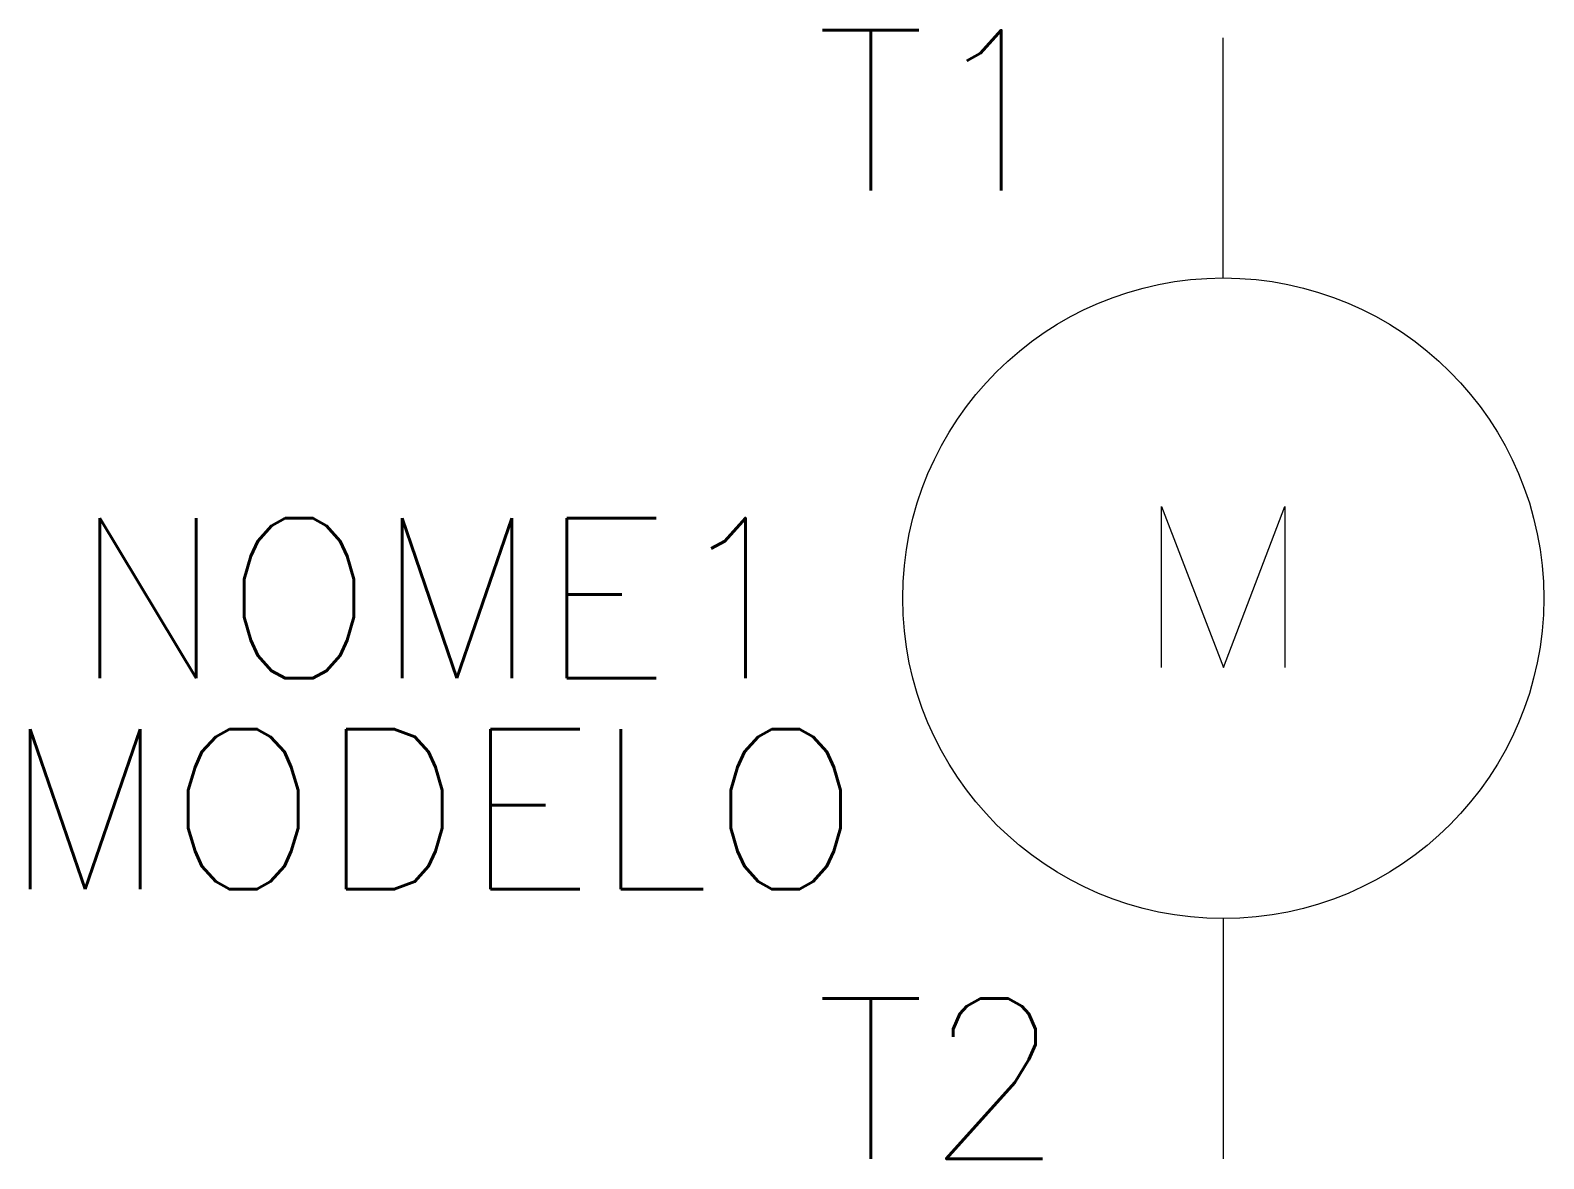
# Model space of a CAD drawing. Extents: x 382.8 to 401.7, y 194.7 to 208.8.
import ezdxf
from ezdxf.enums import TextEntityAlignment as Align

# ---------------------------------------------------------------- set-up
doc = ezdxf.new("R2010")
doc.units = 0
doc.header["$MEASUREMENT"] = 0
doc.layers.get('0').update_dxf_attribs({"linetype": 'CONTINUOUS'})
doc.styles.add('ROMANS', font='romans')

msp = doc.modelspace()

# ---------------------------------------------------------------- linework, layer by layer
for p, q in [((397.717, 205.702), (397.717, 208.702)), ((396.948, 200.835), (396.948, 202.846)), ((396.948, 202.846), (397.722, 200.835)), ((397.722, 200.835), (398.484, 202.846)), ((398.484, 202.846), (398.484, 200.837)), ((397.717, 197.702), (397.717, 194.702))]:
    msp.add_line(p, q)
msp.add_circle((397.717, 201.702), 4)

# ---------------------------------------------------------------- texts
at = {"lineweight": -3, "style": 'ROMANS'}
for tag, text, p in [('T1', '', (395.717, 207.796)), ('NOME1', '', (392.525, 201.702)), ('MODELO', 'MODELO', (393.199, 199.068)), ('T2', '', (395.717, 195.702))]:
    msp.add_attdef(tag, text=text, height=2, dxfattribs=at).set_placement(p, align=Align.MIDDLE_RIGHT)

doc.saveas('drawing.dxf')
